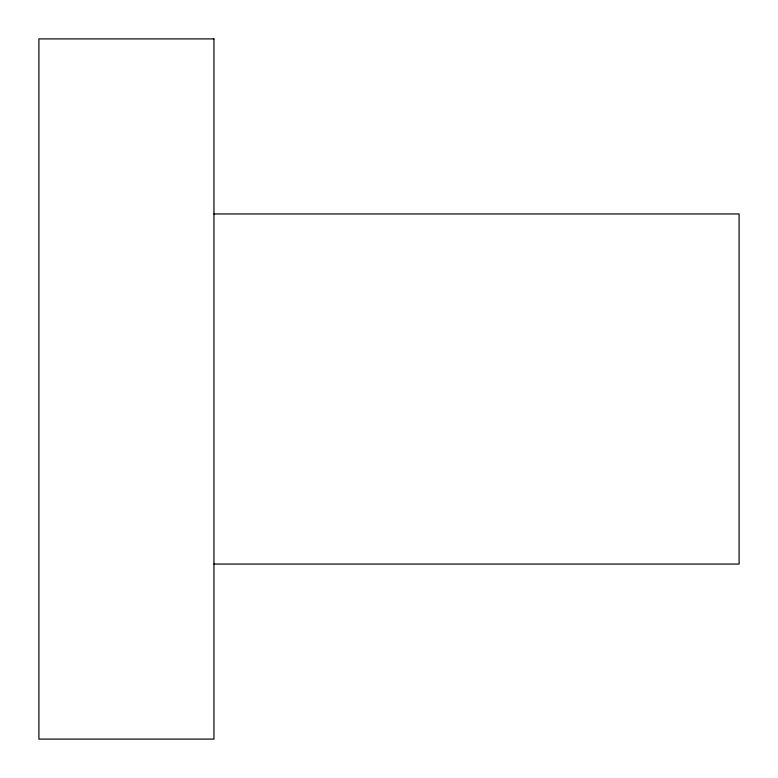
<?xml version="1.0" encoding="UTF-8"?>
<svg xmlns="http://www.w3.org/2000/svg" width="778" height="778" viewBox="0 0 778 778"><rect width="100%" height="100%" fill="white"/><g stroke="black" fill="none" stroke-linecap="round" stroke-linejoin="round"><path stroke-width="1.17" d="M213.95 213.95L739.1 213.95L739.1 564.05L213.95 564.05M213.95 38.9L38.9 38.9L38.9 739.1L213.95 739.1L213.95 38.9"/></g></svg>
